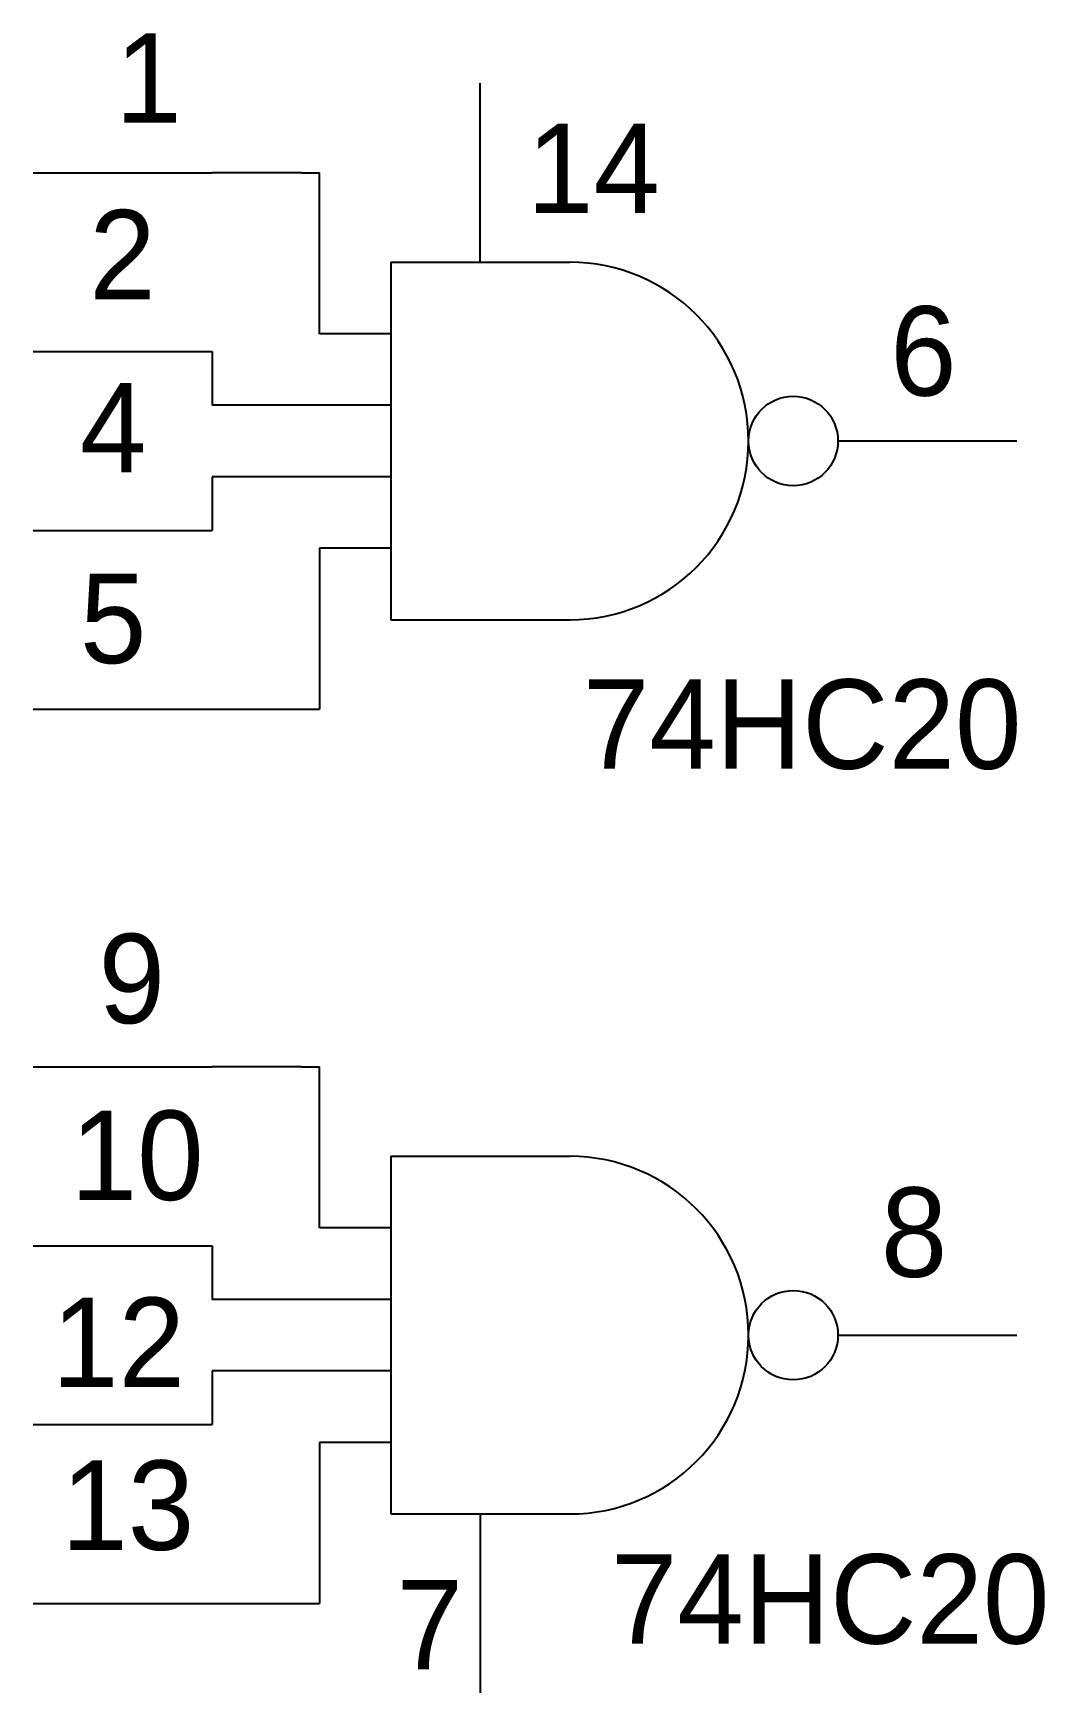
# Model space of a CAD drawing. Extents: x 6.8 to 7.366, y 13.15 to 14.078.
import ezdxf

# ---------------------------------------------------------------- set-up
doc = ezdxf.new("R2010")
doc.units = 0
doc.header["$MEASUREMENT"] = 0
doc.layers.get('0').update_dxf_attribs({"linetype": 'CONTINUOUS'})

msp = doc.modelspace()

# ---------------------------------------------------------------- linework, layer by layer
for p, q in [((7.05, 13.95), (7.05, 14.05)), ((6.8, 14), (6.9, 14)), ((6.95, 14), (6.9, 14)), ((6.95, 14), (6.96, 14)), ((6.96, 13.91), (6.96, 14)), ((7, 13.95), (7, 13.75)), ((7, 13.95), (7.1, 13.95)), ((7, 13.91), (6.96, 13.91)), ((6.8, 13.9), (6.9, 13.9)), ((6.9, 13.9), (6.9, 13.87)), ((6.96, 13.87), (6.9, 13.87)), ((7, 13.87), (6.96, 13.87)), ((7.25, 13.85), (7.35, 13.85)), ((6.96, 13.83), (6.9, 13.83)), ((6.9, 13.83), (6.9, 13.8)), ((7, 13.83), (6.96, 13.83)), ((6.8, 13.8), (6.9, 13.8)), ((7, 13.79), (6.96, 13.79)), ((6.96, 13.79), (6.96, 13.7)), ((7, 13.75), (7.1, 13.75)), ((6.8, 13.7), (6.95, 13.7)), ((6.95, 13.7), (6.96, 13.7)), ((6.8, 13.5), (6.9, 13.5)), ((6.95, 13.5), (6.9, 13.5)), ((6.95, 13.5), (6.96, 13.5)), ((6.96, 13.41), (6.96, 13.5)), ((7, 13.45), (7.1, 13.45)), ((7, 13.45), (7, 13.25)), ((7, 13.41), (6.96, 13.41)), ((6.8, 13.4), (6.9, 13.4)), ((6.9, 13.4), (6.9, 13.37)), ((6.96, 13.37), (6.9, 13.37)), ((7, 13.37), (6.96, 13.37)), ((7.25, 13.35), (7.35, 13.35)), ((6.9, 13.33), (6.9, 13.3)), ((6.96, 13.33), (6.9, 13.33)), ((7, 13.33), (6.96, 13.33)), ((6.8, 13.3), (6.9, 13.3)), ((6.96, 13.29), (6.96, 13.2)), ((7, 13.29), (6.96, 13.29)), ((7, 13.25), (7.1, 13.25)), ((7.05, 13.25), (7.05, 13.15)), ((6.8, 13.2), (6.95, 13.2)), ((6.95, 13.2), (6.96, 13.2))]:
    msp.add_line(p, q)
for centre in [(7.225, 13.85), (7.225, 13.35)]:
    msp.add_circle(centre, 0.025)
for centre in [(7.1, 13.85), (7.1, 13.35)]:
    msp.add_arc(centre, 0.1, 270, 90)

# ---------------------------------------------------------------- texts
for s, p in [('1', (6.84585, 14.02803)), ('14', (7.07609, 13.97744)), ('2', (6.83134, 13.92917)), ('6', (7.27917, 13.87538)), ('4', (6.82614, 13.83239)), ('5', (6.82614, 13.72576)), ('74HC20', (7.10733, 13.66669)), ('9', (6.83655, 13.52443)), ('10', (6.82093, 13.42557)), ('8', (7.27396, 13.38258)), ('12', (6.81051, 13.32102)), ('13', (6.81572, 13.22992)), ('74HC20', (7.12295, 13.17749)), ('7', (7.00318, 13.16308))]:
    msp.add_text(s, height=0.05).set_placement(p)

doc.saveas('drawing.dxf')
